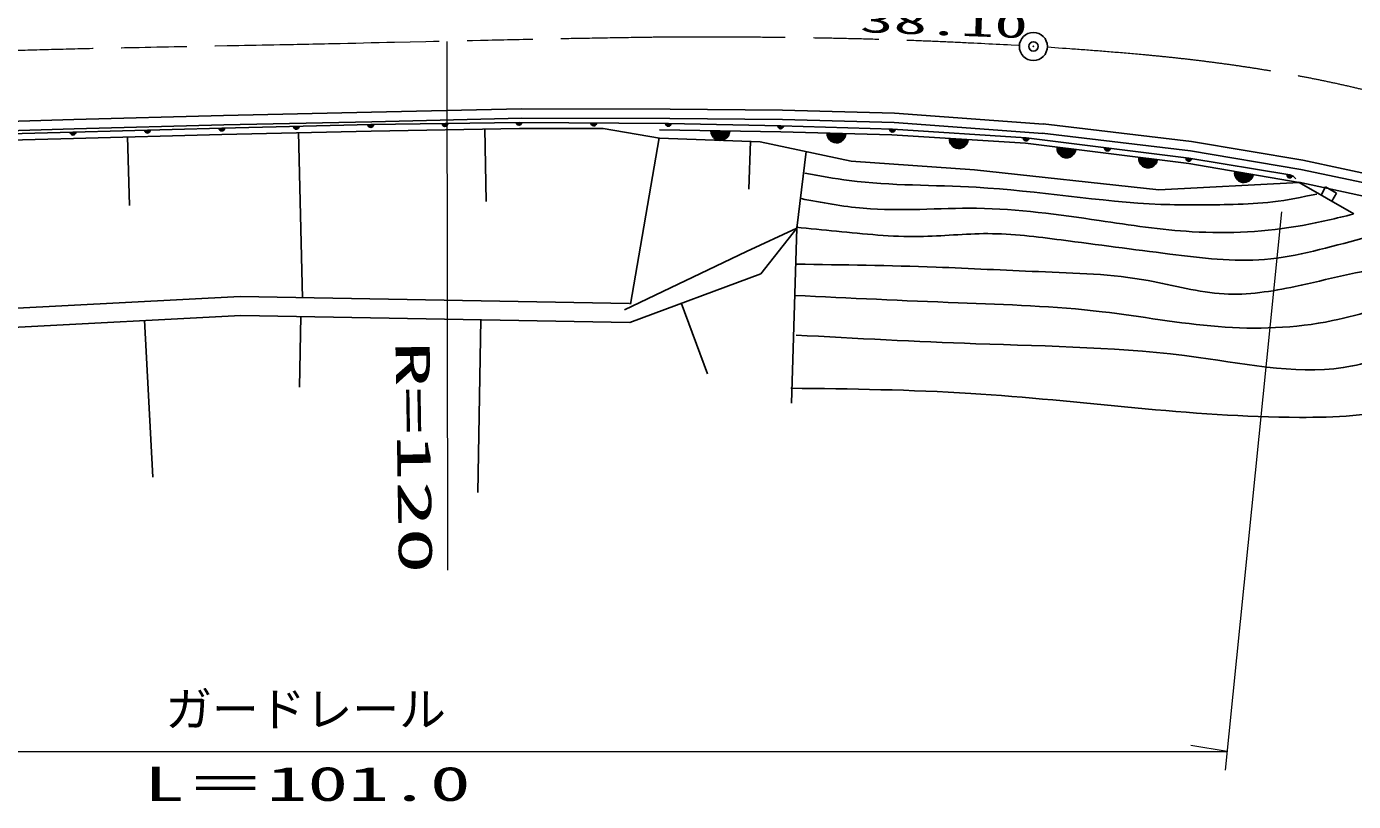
# Model space of a CAD drawing. Units: millimetres, scale not verified. Extents: x 40000 to 680000, y 20000 to 380000.
# Drawn here: x 413512 to 484440, y 243611 to 285018 of the extents above; entities that cross this region are included whole.
import ezdxf
from ezdxf.enums import TextEntityAlignment as Align

# ---------------------------------------------------------------- set-up
doc = ezdxf.new("R2010")
doc.units = ezdxf.units.MM
doc.header["$LTSCALE"] = 1000
doc.header["$PDMODE"] = 32
doc.header["$PDSIZE"] = 500
doc.linetypes.add('CHAIN', pattern=[18.5, 12, -1.5, 3.5, -1.5])
for name, color, linetype, lineweight in [('M-BGD', 7, 'Continuous', 25), ('M-BMK', 2, 'CHAIN', 13), ('M-BMK-SRVR', 3, 'Continuous', 25), ('M-STR-HTXT', 7, 'Continuous', 13)]:
    doc.layers.add(name, color=color, linetype=linetype, lineweight=lineweight)
doc.styles.add('ＭＳ ゴシック', font='')
doc.styles.get('ＭＳ ゴシック').set_extended_font_data('MS Gothic')

msp = doc.modelspace()

# ---------------------------------------------------------------- linework, layer by layer
at = {"layer": 'M-BGD'}
for p, q in [((416037, 280049), (424044, 280274)), ((424044, 280274), (431957, 280435)), ((431957, 280435), (439976, 280618)), ((439976, 280618), (447908, 280611)), ((447908, 280611), (453921, 280543)), ((453921, 280543), (459906, 280384)), ((459906, 280384), (467881, 279802)), ((408076, 279805), (416037, 280049)), ((408093, 279305), (416052, 279550)), ((415993, 279373), (423948, 279587)), ((416052, 279550), (424056, 279774)), ((423948, 279587), (431914, 279776)), ((424056, 279774), (431968, 279935)), ((431914, 279776), (439837, 279897)), ((431926, 279436), (439858, 279574)), ((431968, 279935), (439982, 280118)), ((438081, 275662), (438013, 279565)), ((439837, 279897), (447821, 279837)), ((439858, 279574), (444333, 279572)), ((439982, 280118), (447905, 280111)), ((444333, 279572), (447347, 279051)), ((447354, 279491), (453839, 279384)), ((447821, 279837), (453826, 279708)), ((447905, 280111), (453912, 280043)), ((453826, 279708), (459795, 279531)), ((453912, 280043), (459881, 279884)), ((459795, 279531), (466938, 279063)), ((459881, 279884), (467845, 279303)), ((475792, 278870), (467856, 279825)), ((407972, 279183), (415993, 279373)), ((408010, 278813), (416026, 279042)), ((416026, 279042), (423943, 279248)), ((419011, 275459), (418915, 279142)), ((423943, 279248), (431926, 279436)), ((428262, 270509), (428054, 279369)), ((445790, 270184), (447327, 279073)), ((447347, 279051), (452727, 278858)), ((452118, 276325), (452210, 278899)), ((452727, 278858), (457596, 277822)), ((453839, 279384), (459762, 279227)), ((459762, 279227), (466915, 278778)), ((466915, 278778), (475642, 277693)), ((466938, 279063), (475641, 277977)), ((475721, 278375), (467796, 279329)), ((481728, 277874), (475792, 278870)), ((455187, 278335), (454686, 274250)), ((481635, 277383), (475721, 278375)), ((457596, 277822), (464176, 277361)), ((464176, 277361), (474040, 276302)), ((475641, 277977), (481037, 277087)), ((475642, 277693), (481539, 276680)), ((489447, 275719), (481635, 277383)), ((489562, 276206), (481728, 277874)), ((474040, 276302), (481539, 276680)), ((489409, 274984), (481514, 276704)), ((484456, 275012), (481539, 276680)), ((482954, 276447), (482706, 276013)), ((482954, 276447), (483537, 276113)), ((483537, 276113), (483289, 275679)), ((454686, 274250), (451998, 272991)), ((454686, 274250), (452757, 271803)), ((454686, 274250), (454398, 264886)), ((451998, 272991), (445468, 269875)), ((452757, 271803), (445753, 269201)), ((424933, 270601), (412680, 269961)), ((445746, 270224), (424933, 270601)), ((449910, 266465), (448502, 270255)), ((412758, 268939), (424975, 269577)), ((424975, 269577), (445753, 269201)), ((428101, 265746), (428170, 269542)), ((420255, 260942), (419816, 269332)), ((437627, 260114), (437795, 269368))]:
    msp.add_line(p, q, dxfattribs=at)
for centre, radius, start, end in [((419971, 279480), 150, 181.5391, 1.5391), ((419971, 279480), 100, 181.5391, 1.5391), ((419971, 279480), 50, 181.5391, 1.5391), ((423948, 279587), 150, 181.5391, 1.35837), ((423948, 279587), 100, 181.5391, 1.35837), ((423948, 279587), 50, 181.5391, 1.35837), ((427931, 279682), 150, 181.35837, 1.35837), ((427931, 279682), 100, 181.35837, 1.35837), ((427931, 279682), 50, 181.35837, 1.35837), ((431914, 279776), 150, 181.35837, 0.87347), ((431914, 279776), 100, 181.35837, 0.87347), ((431914, 279776), 50, 181.35837, 0.87347), ((435876, 279836), 150, 180.87347, 0.87347), ((435876, 279836), 100, 180.87347, 0.87347), ((435876, 279836), 50, 180.87347, 0.87347), ((439837, 279897), 150, 180.87347, 359.56792), ((439837, 279897), 100, 180.87347, 359.56792), ((439837, 279897), 50, 180.87347, 359.56792), ((443829, 279867), 150, 179.56792, 359.56792), ((443829, 279867), 100, 179.56792, 359.56792), ((443829, 279867), 50, 179.56792, 359.56792), ((447821, 279837), 150, 179.56792, 358.77651), ((447821, 279837), 100, 179.56792, 358.77651), ((447821, 279837), 50, 179.56792, 358.77651), ((453826, 279708), 150, 178.77651, 358.30013), ((453826, 279708), 100, 178.77651, 358.30013), ((453826, 279708), 50, 178.77651, 358.30013), ((459795, 279531), 150, 178.30013, 356.25066), ((459795, 279531), 100, 178.30013, 356.25066), ((459795, 279531), 50, 178.30013, 356.25066), ((415993, 279373), 150, 181.36278, 1.5391), ((415993, 279373), 100, 181.36278, 1.5391), ((415993, 279373), 50, 181.36278, 1.5391), ((450597, 279438), 500, 179.05362, 359.05362), ((450597, 279438), 500, 179.05362, 359.05362), ((450597, 279438), 450, 179.05362, 359.05362), ((450597, 279438), 400, 179.05362, 359.05362), ((450597, 279438), 350, 179.05362, 359.05362), ((450597, 279438), 300, 179.05362, 359.05362), ((450597, 279438), 250, 179.05362, 359.05362), ((450597, 279438), 200, 179.05362, 359.05362), ((450597, 279438), 150, 179.05362, 359.05362), ((450597, 279438), 100, 179.05362, 359.05362), ((450597, 279438), 50, 179.05362, 359.05362), ((456801, 279305), 500, 178.47756, 358.47756), ((456801, 279305), 500, 178.47756, 358.47756), ((456801, 279305), 450, 178.47756, 358.47756), ((456801, 279305), 400, 178.47756, 358.47756), ((456801, 279305), 350, 178.47756, 358.47756), ((456801, 279305), 300, 178.47756, 358.47756), ((456801, 279305), 250, 178.47756, 358.47756), ((456801, 279305), 200, 178.47756, 358.47756), ((456801, 279305), 150, 178.47756, 358.47756), ((456801, 279305), 100, 178.47756, 358.47756), ((456801, 279305), 50, 178.47756, 358.47756), ((463339, 279002), 500, 176.41172, 356.41172), ((463339, 279002), 500, 176.41172, 356.41172), ((463339, 279002), 450, 176.41172, 356.41172), ((463339, 279002), 400, 176.41172, 356.41172), ((463339, 279002), 350, 176.41172, 356.41172), ((463339, 279002), 300, 176.41172, 356.41172), ((463339, 279002), 250, 176.41172, 356.41172), ((463339, 279002), 200, 176.41172, 356.41172), ((463339, 279002), 150, 176.41172, 356.41172), ((463339, 279002), 100, 176.41172, 356.41172), ((463339, 279002), 50, 176.41172, 356.41172), ((466938, 279063), 150, 176.25066, 352.88623), ((466938, 279063), 100, 176.25066, 352.88623), ((466938, 279063), 50, 176.25066, 352.88623), ((469097, 278507), 500, 172.90992, 352.90992), ((469097, 278507), 500, 172.90992, 352.90992), ((469097, 278507), 450, 172.90992, 352.90992), ((469097, 278507), 400, 172.90992, 352.90992), ((469097, 278507), 350, 172.90992, 352.90992), ((469097, 278507), 300, 172.90992, 352.90992), ((469097, 278507), 250, 172.90992, 352.90992), ((469097, 278507), 200, 172.90992, 352.90992), ((469097, 278507), 150, 172.90992, 352.90992), ((469097, 278507), 100, 172.90992, 352.90992), ((469097, 278507), 50, 172.90992, 352.90992), ((471290, 278520), 150, 172.88623, 352.88623), ((471290, 278520), 100, 172.88623, 352.88623), ((471290, 278520), 50, 172.88623, 352.88623), ((473460, 277964), 500, 172.90992, 352.90992), ((473460, 277964), 500, 172.90992, 352.90992), ((473460, 277964), 450, 172.90992, 352.90992), ((473460, 277964), 400, 172.90992, 352.90992), ((473460, 277964), 350, 172.90992, 352.90992), ((473460, 277964), 300, 172.90992, 352.90992), ((473460, 277964), 250, 172.90992, 352.90992), ((473460, 277964), 200, 172.90992, 352.90992), ((473460, 277964), 150, 172.90992, 352.90992), ((473460, 277964), 100, 172.90992, 352.90992), ((473460, 277964), 50, 172.90992, 352.90992), ((475641, 277977), 150, 172.88623, 350.63077), ((475641, 277977), 100, 172.88623, 350.63077), ((475641, 277977), 50, 172.88623, 350.63077), ((478590, 277186), 500, 170.25865, 350.25865), ((478590, 277186), 500, 170.25865, 350.25865), ((478590, 277186), 450, 170.25865, 350.25865), ((478590, 277186), 400, 170.25865, 350.25865), ((478590, 277186), 350, 170.25865, 350.25865), ((478590, 277186), 300, 170.25865, 350.25865), ((478590, 277186), 250, 170.25865, 350.25865), ((478590, 277186), 200, 170.25865, 350.25865), ((478590, 277186), 150, 170.25865, 350.25865), ((478590, 277186), 100, 170.25865, 350.25865), ((478590, 277186), 50, 170.25865, 350.25865), ((481037, 277087), 150, 170.63077, 350.63077), ((481037, 277087), 100, 170.63077, 350.63077), ((481037, 277087), 50, 170.63077, 350.63077), ((480956, 276593), 500, 35.63077, 80.63077)]:
    msp.add_arc(centre, radius, start, end, dxfattribs=at)
for points, knots in [([(455123, 277183), (455911, 277039), (456698, 276894), (457491, 276793), (459735, 276505), (462015, 276560), (464281, 276429), (467579, 276238), (470847, 275654), (474140, 275518), (475430, 275465), (476723, 275480), (478017, 275518), (478721, 275539), (479426, 275566), (480124, 275648), (480913, 275742), (481694, 275906), (482475, 276070)], [0, 0, 0, 0, 1, 1, 1, 2, 2, 2, 3, 3, 3, 4, 4, 4, 5, 5, 5, 6, 6, 6, 6]), ([(454912, 275825), (456019, 275614), (457125, 275402), (458241, 275305), (460246, 275132), (462279, 275333), (464299, 275305), (466495, 275276), (468677, 274976), (470852, 274655), (472504, 274412), (474153, 274155), (475819, 274057), (477787, 273941), (479781, 274046), (481721, 274395), (482630, 274559), (483528, 274776), (484425, 274993)], [0, 0, 0, 0, 1, 1, 1, 2, 2, 2, 3, 3, 3, 4, 4, 4, 5, 5, 5, 6, 6, 6, 6]), ([(454652, 274291), (455371, 274223), (456090, 274155), (456810, 274083), (458281, 273937), (459756, 273777), (461231, 273797), (462453, 273814), (463676, 273955), (464897, 273953), (466209, 273951), (467520, 273784), (468824, 273615), (470758, 273364), (472678, 273108), (474622, 272861), (476311, 272646), (478019, 272438), (479693, 272575), (481446, 272719), (483162, 273241), (484894, 273693), (485445, 273837), (485998, 273974), (486558, 274005), (487180, 274040), (487810, 273944), (488430, 273823), (489186, 273675), (489926, 273489), (490666, 273303)], [0, 0, 0, 0, 1, 1, 1, 2, 2, 2, 3, 3, 3, 4, 4, 4, 5, 5, 5, 6, 6, 6, 7, 7, 7, 8, 8, 8, 9, 9, 9, 10, 10, 10, 10]), ([(454667, 272319), (457155, 272286), (459642, 272252), (462127, 272161), (463951, 272093), (465775, 271995), (467602, 271923), (469566, 271845), (471536, 271797), (473474, 271446), (474826, 271202), (476163, 270809), (477521, 270732), (478787, 270661), (480070, 270863), (481330, 271129), (483061, 271494), (484747, 271980), (486488, 272161), (487513, 272267), (488556, 272268), (489583, 272161), (490818, 272032), (492028, 271746), (493234, 271446), (495816, 270804), (498373, 270093), (500931, 269383)], [0, 0, 0, 0, 1, 1, 1, 2, 2, 2, 3, 3, 3, 4, 4, 4, 5, 5, 5, 6, 6, 6, 7, 7, 7, 8, 8, 8, 9, 9, 9, 9]), ([(454588, 270653), (457496, 270511), (460404, 270369), (463317, 270256), (465888, 270157), (468464, 270080), (471014, 269780), (473078, 269537), (475126, 269149), (477204, 268986), (479241, 268827), (481308, 268886), (483314, 269304), (484886, 269632), (486421, 270180), (487996, 270335), (489698, 270503), (491445, 270212), (493154, 269859), (494964, 269486), (496730, 269045), (498471, 268510), (501721, 267512), (504885, 266187), (508152, 265177), (511850, 264035), (515680, 263296), (519279, 261932), (522680, 260643), (525875, 258796), (529044, 256972), (529763, 256558), (530481, 256145), (531198, 255732)], [0, 0, 0, 0, 1, 1, 1, 2, 2, 2, 3, 3, 3, 4, 4, 4, 5, 5, 5, 6, 6, 6, 7, 7, 7, 8, 8, 8, 9, 9, 9, 10, 10, 10, 11, 11, 11, 11]), ([(454644, 268530), (457853, 268357), (461062, 268184), (464257, 268072), (468215, 267932), (472151, 267885), (476158, 267339), (478930, 266961), (481737, 266345), (484397, 266882), (485500, 267104), (486577, 267525), (487693, 267797), (489307, 268191), (491000, 268272), (492636, 268072), (495526, 267719), (498240, 266489), (500967, 265417), (503937, 264249), (506923, 263268), (510030, 262487), (513014, 261738), (516111, 261172), (518727, 259649), (519896, 258969), (520969, 258097), (522114, 257361), (524757, 255661), (527784, 254680), (530811, 253699)], [0, 0, 0, 0, 1, 1, 1, 2, 2, 2, 3, 3, 3, 4, 4, 4, 5, 5, 5, 6, 6, 6, 7, 7, 7, 8, 8, 8, 9, 9, 9, 10, 10, 10, 10]), ([(454370, 265692), (457577, 265654), (460785, 265616), (463982, 265417), (469842, 265053), (475668, 264148), (481559, 264135), (483465, 264131), (485378, 264220), (487235, 264685), (488370, 264968), (489485, 265393), (490622, 265508), (492257, 265675), (493938, 265204), (495566, 264685), (498273, 263821), (500830, 262823), (503439, 261938), (506429, 260924), (509488, 260056), (512593, 259192), (514532, 258652), (516489, 258113), (518178, 257086), (519753, 256128), (521095, 254745), (522663, 253791), (525046, 252340), (527951, 251878), (530628, 250953), (531785, 250553), (532900, 250066), (534015, 249579)], [0, 0, 0, 0, 1, 1, 1, 2, 2, 2, 3, 3, 3, 4, 4, 4, 5, 5, 5, 6, 6, 6, 7, 7, 7, 8, 8, 8, 9, 9, 9, 10, 10, 10, 11, 11, 11, 11])]:
    msp.add_open_spline(points, degree=3, knots=knots, dxfattribs=at)
at = {"layer": 'M-BMK'}
for points, knots in [([(368215, 280592), (370335, 280876), (372455, 281160), (374578, 281415), (376701, 281670), (378828, 281895), (380957, 282093), (383087, 282291), (385219, 282460), (387353, 282593), (387493, 282602), (387633, 282611), (387773, 282619), (387913, 282628), (388053, 282636), (388193, 282644), (388333, 282652), (388473, 282660), (388613, 282668), (389611, 282724), (390609, 282773), (391607, 282813), (392100, 282832), (392593, 282850), (393086, 282868), (397837, 283049), (402584, 283352), (407334, 283554), (414004, 283838), (420682, 283922), (427357, 284058), (431800, 284149), (436243, 284262), (440686, 284352), (441426, 284367), (442167, 284381), (442908, 284394), (443648, 284407), (444389, 284420), (445129, 284432), (445870, 284444), (446611, 284456), (447351, 284464), (449484, 284487), (451617, 284475), (453750, 284450), (455883, 284424), (458016, 284386), (460148, 284312), (462279, 284239), (464410, 284131), (466540, 284022)], [0, 0, 0, 0, 1, 1, 1, 2, 2, 2, 3, 3, 3, 4, 4, 4, 5, 5, 5, 6, 6, 6, 7, 7, 7, 8, 8, 8, 9, 9, 9, 10, 10, 10, 11, 11, 11, 12, 12, 12, 13, 13, 13, 14, 14, 14, 15, 15, 15, 16, 16, 16, 17, 17, 17, 17]), ([(468081, 283929), (470219, 283776), (472358, 283622), (474490, 283400), (476622, 283179), (478747, 282888), (480858, 282511), (482969, 282133), (485066, 281670), (487127, 281085), (487262, 281047), (487396, 281008), (487530, 280969), (487664, 280930), (487798, 280891), (487931, 280852), (488065, 280812), (488199, 280772), (488333, 280732), (489285, 280446), (490235, 280150), (491191, 279877), (491664, 279741), (492139, 279611), (492614, 279481), (497191, 278230), (501776, 276992), (506305, 275582), (512653, 273608), (518893, 271297), (525172, 269096), (531466, 266890), (537799, 264795), (544234, 263045), (548522, 261879), (552856, 260866), (557230, 260088), (557959, 259958), (558690, 259835), (559421, 259719), (559909, 259641), (560397, 259567), (560886, 259495), (560967, 259483), (561049, 259471), (561130, 259459), (561212, 259447), (561293, 259436), (561375, 259424), (561456, 259413), (561538, 259401), (561619, 259390), (561777, 259368), (561935, 259347), (562093, 259325), (562252, 259304), (562410, 259283), (562568, 259263), (562726, 259242), (562885, 259222), (563043, 259201)], [0, 0, 0, 0, 1, 1, 1, 2, 2, 2, 3, 3, 3, 4, 4, 4, 5, 5, 5, 6, 6, 6, 7, 7, 7, 8, 8, 8, 9, 9, 9, 10, 10, 10, 11, 11, 11, 12, 12, 12, 13, 13, 13, 14, 14, 14, 15, 15, 15, 16, 16, 16, 17, 17, 17, 18, 18, 18, 19, 19, 19, 20, 20, 20, 20])]:
    msp.add_open_spline(points, degree=3, knots=knots, dxfattribs=at)
at = {"layer": 'M-BMK-SRVR'}
msp.add_circle((467332, 283953), 750, dxfattribs=at)
msp.add_point((467332, 283953), dxfattribs=at)
at = {"layer": 'M-STR-HTXT'}
for p, q in [((435985, 284219), (436017, 255961)), ((480597, 275123), (477581, 245290)), ((384175, 246285), (477682, 246285)), ((477682, 246285), (475750, 246607))]:
    msp.add_line(p, q, dxfattribs=at)

# ---------------------------------------------------------------- texts
at = {"layer": 'M-BMK-SRVR', "style": 'ＭＳ ゴシック', "width": 2}
msp.add_text('38.10', height=1320, rotation=357.898, dxfattribs=at).set_placement((458029, 284323), align=Align.BOTTOM_LEFT)
at = {"layer": 'M-STR-HTXT', "style": 'ＭＳ ゴシック', "width": 2}
msp.add_text('R=120', height=1833, rotation=270.906, dxfattribs=at).set_placement((432677, 268213), align=Align.BOTTOM_LEFT)
at = {"layer": 'M-STR-HTXT', "style": 'ＭＳ ゴシック'}
msp.add_text('ガードレール', height=1833, dxfattribs=at).set_placement((420929, 247074), align=Align.BOTTOM_LEFT)
at = {"layer": 'M-STR-HTXT', "style": 'ＭＳ ゴシック', "width": 1.75}
msp.add_text('L＝101.0', height=1833, dxfattribs=at).set_placement((419786, 243091), align=Align.BOTTOM_LEFT)

doc.saveas('drawing.dxf')
